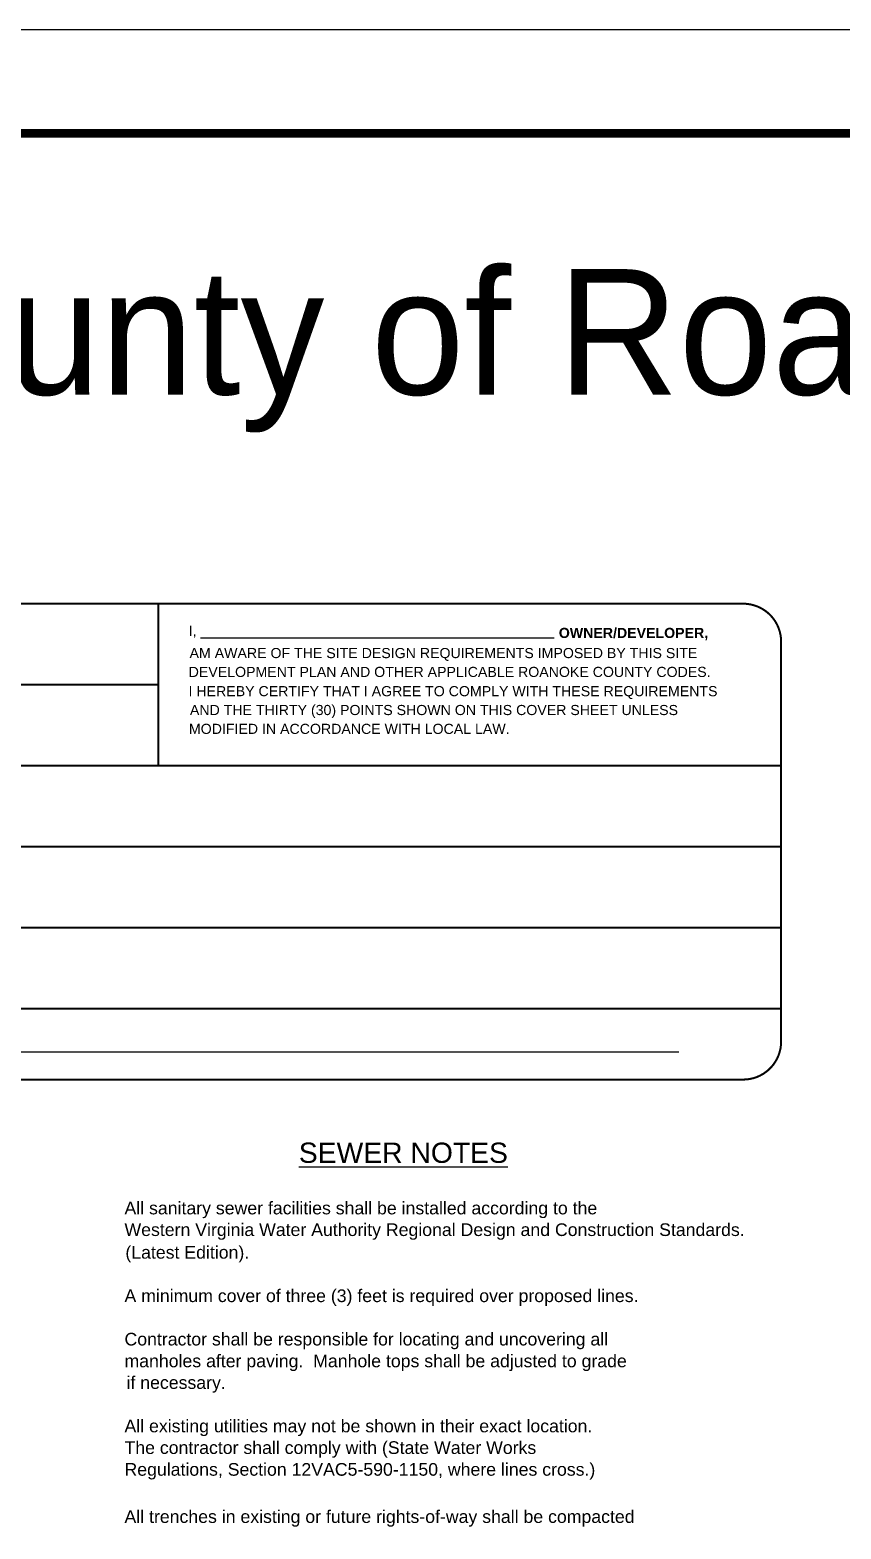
# Model space of a CAD drawing. Header units: inches. Extents: x 0 to 36, y 0 to 24.
# Drawn here: x 14.29 to 20.7, y 12.16 to 24 of the extents above; entities that cross this region are included whole.
import ezdxf
from ezdxf.enums import TextEntityAlignment as Align

# ---------------------------------------------------------------- set-up
doc = ezdxf.new("R2010")
doc.units = ezdxf.units.IN
doc.header["$MEASUREMENT"] = 0
doc.layers.add('CoverSheet', color=7, linetype='CONTINUOUS')
doc.styles.add('ARIAL', font='arial.ttf')
doc.styles.add('ARIAL2', font='arialbd.ttf')
doc.styles.add('Britannic Bold', font='BRITANIC.TTF')

msp = doc.modelspace()

# ---------------------------------------------------------------- linework, layer by layer
at = {"layer": 'CoverSheet'}
for p, q in [((36, 24), (0, 24)), ((19.948, 19.467), (19.924, 19.467)), ((9.333, 15.927), (19.415, 15.927))]:
    msp.add_line(p, q, dxfattribs=at)
at = {"layer": 'CoverSheet', "const_width": 0.07}
msp.add_lwpolyline([(2.013, 0.5), (29.2, 0.5, 0.414214), (29.5, 0.8), (29.5, 22.883, 0.414214), (29.2, 23.183), (2.013, 23.183)], format="xyb", dxfattribs=at)
at = {"layer": 'CoverSheet', "const_width": 0.016}
msp.add_lwpolyline([(20.224, 19.167), (20.224, 16.007, -0.414214), (19.924, 15.707), (8.324, 15.707, -0.414214), (8.024, 16.007), (8.024, 19.167, -0.414214), (8.324, 19.467), (19.924, 19.467, -0.414214)], format="xyb", close=True, dxfattribs=at)
for points in [[(15.304, 19.467), (15.304, 18.187)], [(8.024, 18.827), (15.304, 18.827)], [(8.024, 18.187), (20.224, 18.187)], [(8.024, 17.547), (20.224, 17.547)], [(8.024, 16.907), (20.224, 16.907)], [(8.024, 16.267), (20.224, 16.267)]]:
    msp.add_lwpolyline(points, dxfattribs=at)

# ---------------------------------------------------------------- texts
at = {"layer": 'CoverSheet'}
for s, height, style, p in [('County of Roanoke, Va', 0.99152, 'Britannic Bold', (19.27, 21.119)), ('%%USEWER NOTES%%U', 0.16, 'ARIAL', (17.24, 15.049))]:
    msp.add_text(s, height=height, dxfattribs=dict(at, style=style)).set_placement(p, align=Align.CENTER)
for s, height, style, p in [('I, %%U                                                                                          %%U', 0.08, 'ARIAL', (15.544, 19.213)), ('OWNER/DEVELOPER,', 0.08, 'ARIAL2', (18.468, 19.196)), ('AM AWARE OF THE SITE DESIGN REQUIREMENTS IMPOSED BY THIS SITE', 0.08, 'ARIAL', (15.551, 19.037)), ('DEVELOPMENT PLAN AND OTHER APPLICABLE ROANOKE COUNTY CODES.', 0.08, 'ARIAL', (15.544, 18.888)), ('I HEREBY CERTIFY THAT I AGREE TO COMPLY WITH THESE REQUIREMENTS', 0.08, 'ARIAL', (15.543, 18.736)), ('AND THE THIRTY (30) POINTS SHOWN ON THIS COVER SHEET UNLESS', 0.08, 'ARIAL', (15.554, 18.587)), ('MODIFIED IN ACCORDANCE WITH LOCAL LAW.', 0.08, 'ARIAL', (15.546, 18.438)), ('All sanitary sewer facilities shall be installed according to the', 0.1, 'ARIAL', (15.037, 14.642)), ('Western Virginia Water Authority Regional Design and Construction Standards.', 0.1, 'ARIAL', (15.037, 14.471)), ('(Latest Edition).', 0.1, 'ARIAL', (15.044, 14.292)), ('A minimum cover of three (3) feet is required over proposed lines.', 0.1, 'ARIAL', (15.037, 13.949)), ('Contractor shall be responsible for locating and uncovering all', 0.1, 'ARIAL', (15.037, 13.606)), ('manholes after paving.  Manhole tops shall be adjusted to grade', 0.1, 'ARIAL', (15.037, 13.434)), ('if necessary.', 0.1, 'ARIAL', (15.053, 13.263)), ('All existing utilities may not be shown in their exact location.', 0.1, 'ARIAL', (15.037, 12.92)), ('The contractor shall comply with (State Water Works', 0.1, 'ARIAL', (15.037, 12.749)), ('Regulations, Section 12VAC5-590-1150, where lines cross.)', 0.1, 'ARIAL', (15.037, 12.577)), ('All trenches in existing or future rights-of-way shall be compacted', 0.1, 'ARIAL', (15.037, 12.204))]:
    msp.add_text(s, height=height, dxfattribs=dict(at, style=style)).set_placement(p)

doc.saveas('drawing.dxf')
